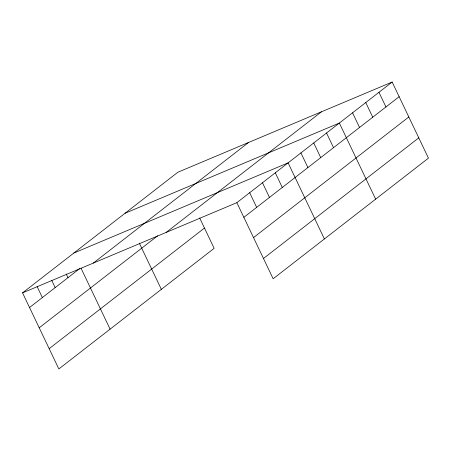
<?xml version="1.0" encoding="UTF-8"?>
<svg xmlns="http://www.w3.org/2000/svg" width="451" height="451" viewBox="0 0 451 451"><rect width="100%" height="100%" fill="white"/><g stroke="black" fill="none" stroke-linecap="round" stroke-linejoin="round"><path stroke-width="0.68" d="M199.646 217.934L214.146 248.332L58.844 368.957L22.55 292.868L177.852 172.243L392.156 82.043L428.45 158.132L273.148 278.757L236.854 202.668L392.156 82.043M29.54 307.526L79.726 268.548M93.272 263.102L248.574 142.477M39.209 327.798L157.664 235.8M166.131 232.434L321.439 111.809M49.176 348.685L204.478 228.059M243.844 217.326L399.146 96.7M253.513 237.598L408.82 116.972M263.474 258.485L418.782 137.859M125.051 213.255L339.355 123.055L375.649 199.145M73.801 253.062L288.104 162.862L324.399 238.951M22.55 292.868L236.854 202.668M378.958 92.297L385.949 106.955M365.755 102.546L372.746 117.209M352.552 112.801L359.548 127.458M326.541 133.006L333.531 147.663M313.727 142.956L320.723 157.613M300.918 152.912L307.909 167.569M275.29 172.812L282.281 187.469M262.476 182.762L269.472 197.42M249.668 192.718L256.658 207.375M139.297 243.117L161.345 289.345M81.095 268.356L110.095 329.151M66.229 274.005L67.977 277.675M51.673 280.296L55.169 287.625M37.112 286.582L42.355 297.575"/></g></svg>
